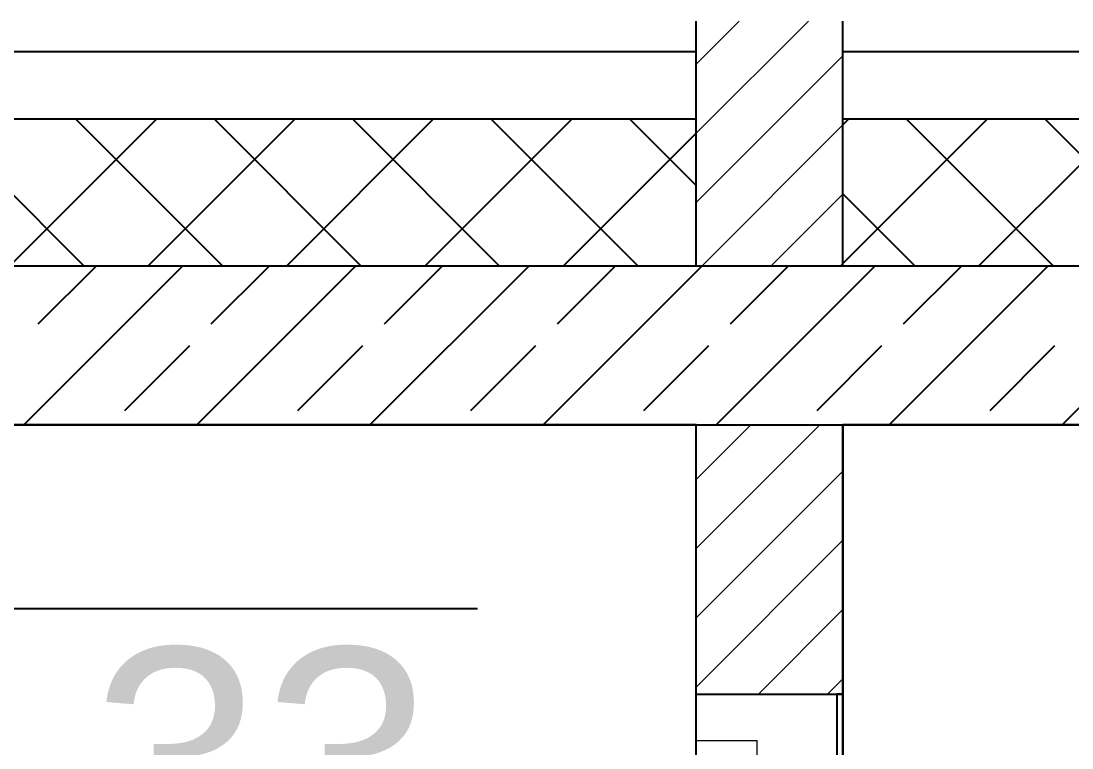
# Model space of a CAD drawing. Header units: millimetres. Extents: x 4647 to 73915, y -13612 to -8141.
# Drawn here: x 12056.8 to 12142.7, y -11133 to -11073.6 of the extents above; entities that cross this region are included whole.
import ezdxf

# ---------------------------------------------------------------- set-up
doc = ezdxf.new("R2010")
doc.units = ezdxf.units.MM
for name, color, linetype in [('Drzwi ArchiCAD', 7, 'Continuous'), ('Konstrukcja - Ściany zew', 7, 'Continuous'), ('WIDOK', 7, 'Continuous'), ('Wymiarowanie - Ogólne', 7, 'Continuous')]:
    doc.layers.add(name, color=color, linetype=linetype)
doc.styles.add('GENERATED_STYLE_4', font='arial.ttf')

msp = doc.modelspace()

# ---------------------------------------------------------------- linework, layer by layer
for p, q in [((12111.977, -11106.569), (11932.471, -11106.569)), ((12111.977, -11230.869), (12111.977, -11106.569)), ((12345.092, -11106.569), (12123.977, -11106.569)), ((12123.977, -11106.569), (12123.977, -11333.569)), ((12123.477, -11128.569), (12123.477, -11133.569)), ((12123.977, -11128.569), (12123.477, -11128.569)), ((12123.977, -11333.569), (12123.977, -11128.569))]:
    msp.add_line(p, q)
at = {"layer": 'Drzwi ArchiCAD', "color": 30, "lineweight": 20}
for p, q in [((12111.977, -11132.369), (12111.977, -11128.569)), ((12111.977, -11128.569), (12123.477, -11128.569)), ((12123.477, -11133.569), (12123.477, -11128.569)), ((12111.977, -11132.369), (12116.977, -11132.369)), ((12111.977, -11333.569), (12111.977, -11132.369)), ((12111.977, -11132.369), (12116.977, -11132.369)), ((12116.977, -11333.569), (12116.977, -11132.369)), ((12116.977, -11133.569), (12116.977, -11132.369))]:
    msp.add_line(p, q, dxfattribs=at)
at = {"layer": 'Konstrukcja - Ściany zew'}
for p, q in [((12111.977, -11093.569), (12111.977, -11073.569)), ((12123.977, -11093.569), (12123.977, -11073.569)), ((12111.977, -11093.569), (12123.977, -11093.569)), ((12111.977, -11106.569), (12123.977, -11106.569)), ((12111.977, -11128.569), (12111.977, -11106.569)), ((12123.977, -11128.569), (12123.977, -11106.569)), ((12111.977, -11128.569), (12123.977, -11128.569))]:
    msp.add_line(p, q, dxfattribs=at)
at = {"layer": 'Konstrukcja - Ściany zew', "color": 251, "linetype": 'Continuous', "lineweight": 15}
for p, q in [((12111.977, -11077.09), (12115.498, -11073.569)), ((12111.977, -11082.747), (12121.155, -11073.569)), ((12111.977, -11088.404), (12123.977, -11076.404)), ((12112.469, -11093.569), (12123.977, -11082.061)), ((12118.125, -11093.569), (12123.977, -11087.718)), ((12123.782, -11093.569), (12123.977, -11093.374)), ((12111.977, -11111.031), (12116.439, -11106.569)), ((12111.977, -11116.688), (12122.096, -11106.569)), ((12111.977, -11122.345), (12123.977, -11110.345)), ((12111.977, -11128.002), (12123.977, -11116.002)), ((12117.067, -11128.569), (12123.977, -11121.659)), ((12122.723, -11128.569), (12123.977, -11127.316))]:
    msp.add_line(p, q, dxfattribs=at)
at = {"layer": 'Konstrukcja - Ściany zew', "color": 251, "lineweight": 15}
msp.add_line((12123.977, -11333.569), (12123.977, -11128.569), dxfattribs=at)
at = {"layer": 'WIDOK'}
for p, q in [((12111.977, -11076.069), (12111.977, -11073.569)), ((12123.977, -11076.069), (12123.977, -11073.569)), ((12123.977, -11076.069), (12318.981, -11075.88)), ((12123.977, -11076.069), (12318.981, -11075.88)), ((11738.981, -11076.069), (12111.977, -11076.069)), ((11738.981, -11076.069), (12111.977, -11076.069)), ((12111.977, -11081.569), (12111.977, -11076.069)), ((12123.977, -11081.569), (12123.977, -11076.069)), ((11738.981, -11081.569), (12111.977, -11081.569)), ((11738.981, -11081.569), (12111.977, -11081.569)), ((12111.977, -11093.569), (12111.977, -11081.569)), ((12123.977, -11081.569), (12322.02, -11081.569)), ((12123.977, -11081.569), (12322.02, -11081.569)), ((12123.977, -11093.569), (12123.977, -11081.569)), ((11739.281, -11093.569), (12111.977, -11093.569)), ((11739.281, -11093.569), (12345.092, -11093.569)), ((12111.977, -11093.569), (12123.977, -11093.569)), ((12111.977, -11093.569), (12123.977, -11093.569)), ((12123.977, -11093.569), (12345.092, -11093.569)), ((11739.281, -11106.569), (12345.092, -11106.569))]:
    msp.add_line(p, q, dxfattribs=at)
at = {"layer": 'WIDOK', "linetype": 'Continuous'}
for p, q in [((12061.959, -11093.569), (12049.959, -11081.569)), ((12055.9, -11093.569), (12067.9, -11081.569)), ((12073.273, -11093.569), (12061.273, -11081.569)), ((12067.214, -11093.569), (12079.214, -11081.569)), ((12084.586, -11093.569), (12072.586, -11081.569)), ((12078.527, -11093.569), (12090.527, -11081.569)), ((12095.9, -11093.569), (12083.9, -11081.569)), ((12089.841, -11093.569), (12101.841, -11081.569)), ((12107.214, -11093.569), (12095.214, -11081.569)), ((12111.977, -11087.018), (12106.527, -11081.569)), ((12123.977, -11082.061), (12124.469, -11081.569)), ((12123.977, -11093.374), (12135.782, -11081.569)), ((12141.155, -11093.569), (12129.155, -11081.569)), ((12135.096, -11093.569), (12147.096, -11081.569)), ((12152.469, -11093.569), (12140.469, -11081.569)), ((12101.155, -11093.569), (12111.977, -11082.747)), ((12129.841, -11093.569), (12123.977, -11087.704)), ((12057.042, -11106.569), (12070.042, -11093.569)), ((12058.222, -11098.317), (12062.971, -11093.569)), ((12071.184, -11106.569), (12084.184, -11093.569)), ((12072.365, -11098.317), (12077.113, -11093.569)), ((12085.326, -11106.569), (12098.326, -11093.569)), ((12086.507, -11098.317), (12091.255, -11093.569)), ((12099.469, -11106.569), (12112.469, -11093.569)), ((12100.649, -11098.317), (12105.398, -11093.569)), ((12113.611, -11106.569), (12126.611, -11093.569)), ((12114.791, -11098.317), (12119.54, -11093.569)), ((12127.753, -11106.569), (12140.753, -11093.569)), ((12128.933, -11098.317), (12133.682, -11093.569)), ((12141.895, -11106.569), (12154.895, -11093.569)), ((12065.293, -11105.389), (12070.597, -11100.085)), ((12079.436, -11105.389), (12084.739, -11100.085)), ((12093.578, -11105.389), (12098.881, -11100.085)), ((12107.72, -11105.389), (12113.023, -11100.085)), ((12121.862, -11105.389), (12127.165, -11100.085)), ((12136.004, -11105.389), (12141.307, -11100.085))]:
    msp.add_line(p, q, dxfattribs=at)
at = {"layer": 'Wymiarowanie - Ogólne', "color": 161, "lineweight": 25}
msp.add_line((12026.511, -11121.569), (12094.107, -11121.569), dxfattribs=at)

# ---------------------------------------------------------------- texts
at = {"layer": 'Wymiarowanie - Ogólne', "color": 5, "style": 'GENERATED_STYLE_4'}
msp.add_text('-0,33', height=18, dxfattribs=at).set_placement((12033.194, -11142.804))

doc.saveas('drawing.dxf')
